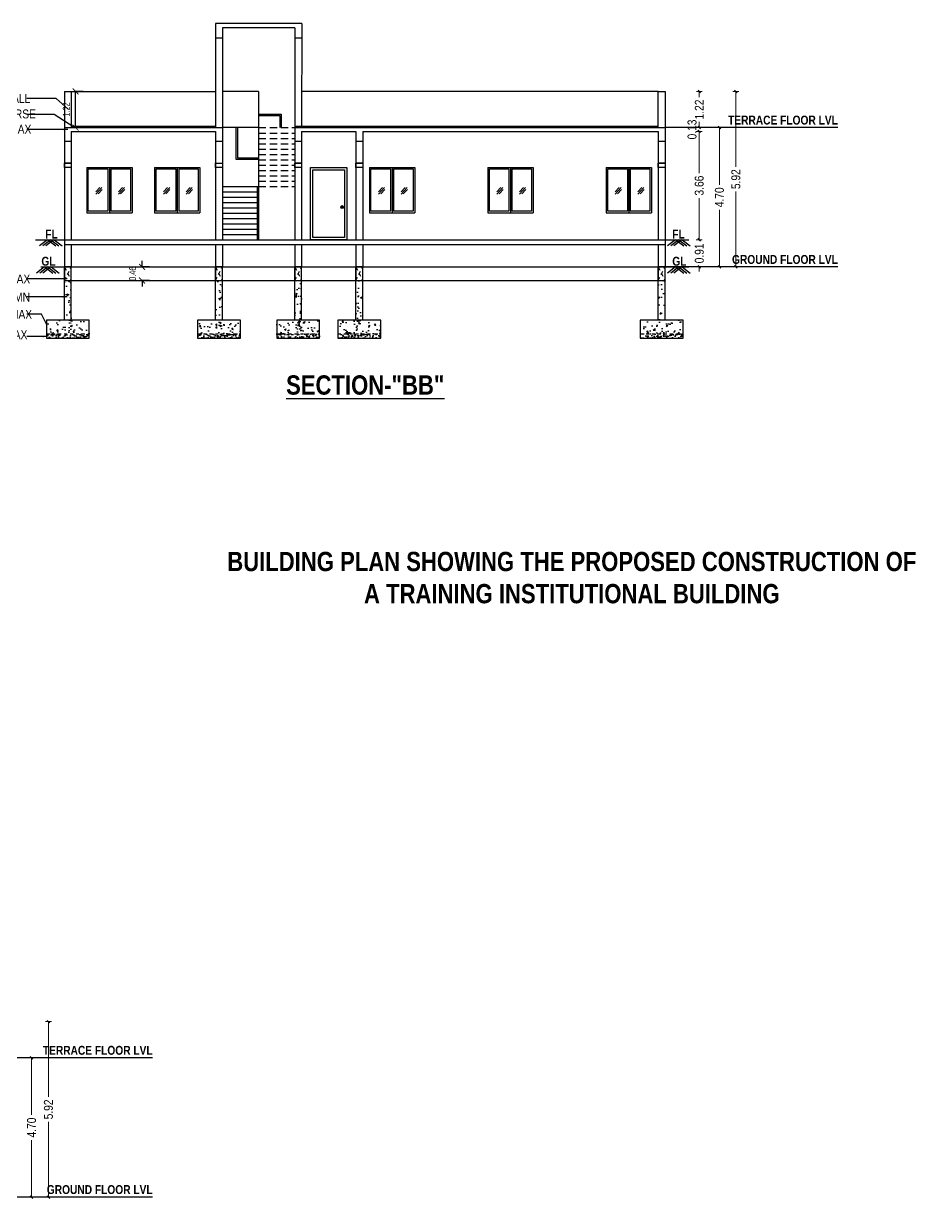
# Model space of a CAD drawing. Header units: metres. Extents: x 113452 to 113666, y -26183 to -26004.
# Drawn here: x 113635.97 to 113666.06, y -26062.09 to -26022.47 of the extents above; entities that cross this region are included whole.
import ezdxf
from ezdxf.lldxf.tags import DXFTag

# ---------------------------------------------------------------- set-up
doc = ezdxf.new("R2010")
doc.units = ezdxf.units.M
doc.header["$MEASUREMENT"] = 0
doc.header["$PDMODE"] = 35
doc.linetypes.add('DASHED2', pattern=[0.375, 0.25, -0.125])
doc.linetypes.add('HIDDEN', pattern=[0.375, 0.25, -0.125])
for name, color, linetype in [('BLK_1_PARAPET_HT', 233, 'Continuous'), ('BLK_1_PLINTH_HEIGHT', 7, 'Continuous'), ('Door', 7, 'Continuous'), ('LVL', 220, 'Continuous'), ('Text', 7, 'Continuous')]:
    doc.layers.add(name, color=color, linetype=linetype)
doc.layers.add('Dimension', color=3, linetype='Continuous', lineweight=13)
doc.styles.add('Arial', font='swissc.ttf')
doc.styles.add('DIM 100', font='ARIALN.TTF', dxfattribs={"width": 0.85, "height": 0.23})
doc.styles.get("Standard").update_dxf_attribs({"font": 'swisscb.ttf'})
tags = doc.linetypes.add('DIVIDE2', pattern=[0.625, 0.25, -0.125, 0, -0.125, 0, -0.125]).pattern_tags.tags
tags[14:15] = [DXFTag(74, 4), DXFTag(75, 0), DXFTag(340, '0'), DXFTag(46, 1.0), DXFTag(50, 0.0), DXFTag(44, 0.0), DXFTag(45, 0.0)]
tags[12:13] = [DXFTag(74, 4), DXFTag(75, 0), DXFTag(340, '0'), DXFTag(46, 1.0), DXFTag(50, 0.0), DXFTag(44, 0.0), DXFTag(45, 0.0)]
tags[10:11] = [DXFTag(74, 4), DXFTag(75, 0), DXFTag(340, '0'), DXFTag(46, 1.0), DXFTag(50, 0.0), DXFTag(44, 0.0), DXFTag(45, 0.0)]
tags[8:9] = [DXFTag(74, 4), DXFTag(75, 0), DXFTag(340, '0'), DXFTag(46, 1.0), DXFTag(50, 0.0), DXFTag(44, 0.0), DXFTag(45, 0.0)]
tags[6:7] = [DXFTag(74, 4), DXFTag(75, 0), DXFTag(340, '0'), DXFTag(46, 1.0), DXFTag(50, 0.0), DXFTag(44, 0.0), DXFTag(45, 0.0)]
tags[4:5] = [DXFTag(74, 4), DXFTag(75, 0), DXFTag(340, '0'), DXFTag(46, 1.0), DXFTag(50, 0.0), DXFTag(44, 0.0), DXFTag(45, 0.0)]
doc.dimstyles.new('Copy of Standard', dxfattribs={"dimtxt": 9, "dimasz": 8, "dimexe": 6, "dimexo": 24, "dimgap": 3, "dimtad": 0, "dimzin": 0, "dimdsep": 46, "dimlunit": 4, "dimtxsty": 'Standard', "dimcen": 0.09, "dimclrd": 1, "dimclre": 1, "dimclrt": 3, "dimadec": 0, "dimazin": 0, "dimtfac": 1, "dimtofl": 0, "dimtmove": 2, "dimatfit": 3, "dimfxl": 0, "dimtolj": 1, "dimtzin": 0, "dimarcsym": 0})
doc.dimstyles.new('FLOOR DIM BUILDING DIM', dxfattribs={"dimtxt": 0.3, "dimasz": 0.05, "dimexe": 0.075, "dimexo": 0.3, "dimgap": 0.09, "dimtad": 0, "dimzin": 3, "dimdsep": 46, "dimtxsty": 'Arial', "dimblk": 'JM1', "dimcen": -0.09, "dimse1": 1, "dimse2": 1, "dimclrd": 5, "dimclre": 250, "dimclrt": 3, "dimazin": 0, "dimtfac": 0.65, "dimtix": 1, "dimtofl": 0, "dimtmove": 0, "dimatfit": 2, "dimfxl": 0, "dimfrac": 1, "dimtolj": 1, "dimlwd": 18, "dimlwe": -1, "dimarcsym": 0})
doc.dimstyles.new('GRID DIM 400', dxfattribs={"dimscale": 0, "dimtxt": 0.8, "dimasz": 0.2, "dimexe": 0, "dimexo": 0, "dimgap": 0.2, "dimtad": 0, "dimlfac": -0.1, "dimzin": 1, "dimdsep": 46, "dimtxsty": 'DIM 100', "dimblk": 'ARCHTICK', "dimcen": 0, "dimclrd": 256, "dimclre": 252, "dimclrt": 4, "dimazin": 0, "dimtfac": 1, "dimtix": 1, "dimtofl": 0, "dimtmove": 2, "dimatfit": 0, "dimfxl": 0, "dimtolj": 1, "dimtzin": 0, "dimarcsym": 0})

# ---------------------------------------------------------------- blocks, each defined once
blk = doc.blocks.new('JM1')
at = {"color": 2}
for p, q in [((-3, 0), (0, 0)), ((-0.88, -0.88), (0.88, 0.88)), ((0, 2), (0, -2))]:
    blk.add_line(p, q, dxfattribs=at)
blk = doc.blocks.new('*D65')
at = {"layer": 'Defpoints', "color": 0, "ltscale": 0.3}
for p in [(113634.483, -26056.131), (113634.483, -26062.05), (113636.812, -26062.05)]:
    blk.add_point(p, dxfattribs=at)
at = {"layer": 'Dimension', "color": 5, "lineweight": 18, "ltscale": 0.3}
for p, q in [((113636.812, -26056.181), (113636.812, -26058.671)), ((113636.812, -26062), (113636.812, -26059.51))]:
    blk.add_line(p, q, dxfattribs=at)
at = {"layer": 'Dimension', "color": 5, "lineweight": 18, "ltscale": 0.3, "xscale": 0.05, "yscale": 0.05, "zscale": 0.05}
for p, rotation in [((113636.812, -26056.131), 90), ((113636.812, -26062.05), 270)]:
    blk.add_blockref('JM1', p, dxfattribs=dict(at, rotation=rotation))
at = {"layer": 'Dimension', "color": 3, "ltscale": 0.3, "insert": (113636.812, -26059.091), "char_height": 0.3, "attachment_point": 5, "rotation": 90, "style": 'Arial'}
blk.add_mtext('\\A1;5.92', dxfattribs=at)
blk = doc.blocks.new('*D105')
at = {"layer": 'Defpoints', "color": 0, "ltscale": 0.3}
for p in [(113634.483, -26057.351), (113636.243, -26057.351), (113634.483, -26062.05)]:
    blk.add_point(p, dxfattribs=at)
at = {"layer": 'Dimension', "color": 5, "lineweight": 18, "ltscale": 0.3}
for p, q in [((113636.243, -26057.401), (113636.243, -26059.278)), ((113636.243, -26062), (113636.243, -26060.123))]:
    blk.add_line(p, q, dxfattribs=at)
at = {"layer": 'Dimension', "color": 5, "lineweight": 18, "ltscale": 0.3, "xscale": 0.05, "yscale": 0.05, "zscale": 0.05}
for p, rotation in [((113636.243, -26057.351), 90), ((113636.243, -26062.05), 270)]:
    blk.add_blockref('JM1', p, dxfattribs=dict(at, rotation=rotation))
at = {"layer": 'Dimension', "color": 3, "ltscale": 0.3, "insert": (113636.243, -26059.701), "char_height": 0.3, "attachment_point": 5, "rotation": 90, "style": 'Arial'}
blk.add_mtext('\\A1;4.70', dxfattribs=at)
blk = doc.blocks.new('*D166')
at = {"layer": 'Defpoints', "color": 0, "ltscale": 0.3}
for p in [(113657.613, -26029.767), (113658.768, -26029.767), (113657.613, -26030.681)]:
    blk.add_point(p, dxfattribs=at)
at = {"layer": 'Dimension', "color": 5, "lineweight": 18, "ltscale": 0.3}
for p, q in [((113658.768, -26029.717), (113658.768, -26029.667)), ((113658.768, -26030.731), (113658.768, -26030.781))]:
    blk.add_line(p, q, dxfattribs=at)
at = {"layer": 'Dimension', "color": 5, "lineweight": 18, "ltscale": 0.3, "xscale": 0.05, "yscale": 0.05, "zscale": 0.05}
for p, rotation in [((113658.768, -26029.767), 270), ((113658.768, -26030.681), 90)]:
    blk.add_blockref('JM1', p, dxfattribs=dict(at, rotation=rotation))
at = {"layer": 'Dimension', "color": 3, "ltscale": 0.3, "insert": (113658.768, -26030.224), "char_height": 0.3, "attachment_point": 5, "rotation": 90, "style": 'Arial'}
blk.add_mtext('\\A1;0.91', dxfattribs=at)
blk = doc.blocks.new('*D90')
at = {"layer": 'Defpoints', "color": 0, "ltscale": 0.3}
for p in [(113657.383, -26026.109), (113658.765, -26026.109), (113657.61, -26029.767)]:
    blk.add_point(p, dxfattribs=at)
at = {"layer": 'Dimension', "color": 5, "lineweight": 18, "ltscale": 0.3}
for p, q in [((113658.765, -26026.159), (113658.765, -26027.516)), ((113658.765, -26029.717), (113658.765, -26028.36))]:
    blk.add_line(p, q, dxfattribs=at)
at = {"layer": 'Dimension', "color": 5, "lineweight": 18, "ltscale": 0.3, "xscale": 0.05, "yscale": 0.05, "zscale": 0.05}
for p, rotation in [((113658.765, -26026.109), 90), ((113658.765, -26029.767), 270)]:
    blk.add_blockref('JM1', p, dxfattribs=dict(at, rotation=rotation))
at = {"layer": 'Dimension', "color": 3, "ltscale": 0.3, "insert": (113658.765, -26027.938), "char_height": 0.3, "attachment_point": 5, "rotation": 90, "style": 'Arial'}
blk.add_mtext('\\A1;3.66', dxfattribs=at)
blk = doc.blocks.new('*D91')
at = {"layer": 'Defpoints', "color": 0, "ltscale": 0.3}
for p in [(113657.613, -26025.982), (113658.768, -26025.982), (113657.383, -26026.109)]:
    blk.add_point(p, dxfattribs=at)
at = {"layer": 'Dimension', "color": 5, "lineweight": 18, "ltscale": 0.3}
for p, q in [((113658.768, -26025.932), (113658.768, -26025.882)), ((113658.768, -26026.159), (113658.768, -26026.209))]:
    blk.add_line(p, q, dxfattribs=at)
at = {"layer": 'Dimension', "color": 5, "lineweight": 18, "ltscale": 0.3, "xscale": 0.05, "yscale": 0.05, "zscale": 0.05}
for p, rotation in [((113658.768, -26025.982), 270), ((113658.768, -26026.109), 90)]:
    blk.add_blockref('JM1', p, dxfattribs=dict(at, rotation=rotation))
at = {"layer": 'Dimension', "color": 3, "ltscale": 0.3, "insert": (113658.524, -26026.046), "char_height": 0.3, "attachment_point": 5, "rotation": 90, "style": 'Arial'}
blk.add_mtext('\\A1;0.13', dxfattribs=at)
blk = doc.blocks.new('*D92')
at = {"layer": 'Defpoints', "color": 0, "ltscale": 0.3}
for p in [(113657.613, -26024.762), (113658.768, -26024.762), (113657.613, -26025.982)]:
    blk.add_point(p, dxfattribs=at)
at = {"layer": 'Dimension', "color": 5, "lineweight": 18, "ltscale": 0.3}
for p, q in [((113658.768, -26024.812), (113658.768, -26024.959)), ((113658.768, -26025.932), (113658.768, -26025.785))]:
    blk.add_line(p, q, dxfattribs=at)
at = {"layer": 'Dimension', "color": 5, "lineweight": 18, "ltscale": 0.3, "xscale": 0.05, "yscale": 0.05, "zscale": 0.05}
for p, rotation in [((113658.768, -26024.762), 90), ((113658.768, -26025.982), 270)]:
    blk.add_blockref('JM1', p, dxfattribs=dict(at, rotation=rotation))
at = {"layer": 'Dimension', "color": 3, "ltscale": 0.3, "insert": (113658.768, -26025.372), "char_height": 0.3, "attachment_point": 5, "rotation": 90, "style": 'Arial'}
blk.add_mtext('\\A1;1.22', dxfattribs=at)
blk = doc.blocks.new('*D93')
at = {"layer": 'Defpoints', "color": 0, "ltscale": 0.3}
for p in [(113657.613, -26024.762), (113657.613, -26030.681), (113660.001, -26030.681)]:
    blk.add_point(p, dxfattribs=at)
at = {"layer": 'Dimension', "color": 5, "lineweight": 18, "ltscale": 0.3}
for p, q in [((113660.001, -26024.812), (113660.001, -26027.302)), ((113660.001, -26030.631), (113660.001, -26028.141))]:
    blk.add_line(p, q, dxfattribs=at)
at = {"layer": 'Dimension', "color": 5, "lineweight": 18, "ltscale": 0.3, "xscale": 0.05, "yscale": 0.05, "zscale": 0.05}
for p, rotation in [((113660.001, -26024.762), 90), ((113660.001, -26030.681), 270)]:
    blk.add_blockref('JM1', p, dxfattribs=dict(at, rotation=rotation))
at = {"layer": 'Dimension', "color": 3, "ltscale": 0.3, "insert": (113660.001, -26027.722), "char_height": 0.3, "attachment_point": 5, "rotation": 90, "style": 'Arial'}
blk.add_mtext('\\A1;5.92', dxfattribs=at)
blk = doc.blocks.new('FFFFR')
h = blk.add_hatch()
h.set_pattern_fill('AR-CONC', color=0, scale=0.003)
h.set_pattern_definition([(50, (111367.1211, -27215.17934), (0.54655401, -0.04781726), [0.05715, -0.62865]), (355, (111367.1211, -27215.17934), (-0.10573026, 0.57317054), [0.04572, -0.50292175]), (100.451445, (111367.16664, -27215.1833), (0.44082374, 0.52535326), [0.04857003, -0.53427073]), (46.1842, (111367.1211, -27215.02694), (0.81323712, -0.12612698), [0.085725, -0.942975]), (96.635558, (111367.1889, -27215.03745), (0.7122124, 0.74227837), [0.07285507, -0.80140682]), (351.18415, (111367.1211, -27215.0269), (0.7122124, 0.74227837), [0.0685799, -0.7543792]), (21, (111367.1973, -27215.06504), (0.45484317, -0.306795595), [0.05715, -0.62865]), (326, (111367.1973, -27215.06504), (0.18540609, 0.5525639), [0.04572, -0.50292]), (71.451445, (111367.2352, -27215.0906), (0.64024926, 0.24576831), [0.04857003, -0.53426981]), (37.5, (111367.1211, -27215.17934), (0.00926581, 0.253665117), [0, -0.496824, 0, -0.51054, 0, -0.504825]), (7.5, (111367.1211, -27215.17934), (0.200458988, 0.300541724), [0, -0.291084, 0, -0.485394, 0, -0.192405]), (327.5, (111366.95117, -27215.17934), (0.406771786, -0.017186232), [0, -0.1905, 0, -0.59436, 0, -0.78867]), (317.5, (111366.87497, -27215.17934), (0.444387544, 0.076279473), [0, -0.24765, 0, -0.394716, 0, -0.56007])])
h.paths.add_polyline_path([(113634.389, -26021.666), (113634.159, -26021.666), (113634.159, -26023.299), (113634.389, -26023.299)])
h = blk.add_hatch()
h.set_pattern_fill('AR-CONC', color=0, scale=0.003)
h.set_pattern_definition([(50, (111367.1211, -27215.275), (0.54655401, -0.04781726), [0.05715, -0.62865]), (355, (111367.1211, -27215.275), (-0.10573026, 0.57317054), [0.04572, -0.50292175]), (100.451445, (111367.16664, -27215.279), (0.44082374, 0.52535326), [0.04857003, -0.53427073]), (46.1842, (111367.1211, -27215.1226), (0.81323712, -0.12612698), [0.085725, -0.942975]), (96.635558, (111367.1889, -27215.1331), (0.7122124, 0.74227837), [0.07285507, -0.80140682]), (351.18415, (111367.1211, -27215.1226), (0.7122124, 0.74227837), [0.0685799, -0.7543792]), (21, (111367.1973, -27215.1607), (0.45484317, -0.306795595), [0.05715, -0.62865]), (326, (111367.1973, -27215.1607), (0.18540609, 0.5525639), [0.04572, -0.50292]), (71.451445, (111367.2352, -27215.18627), (0.64024926, 0.24576831), [0.04857003, -0.53426981]), (37.5, (111367.1211, -27215.275), (0.00926581, 0.253665117), [0, -0.496824, 0, -0.51054, 0, -0.504825]), (7.5, (111367.1211, -27215.275), (0.200458988, 0.300541724), [0, -0.291084, 0, -0.485394, 0, -0.192405]), (327.5, (111366.95117, -27215.275), (0.406771786, -0.017186232), [0, -0.1905, 0, -0.59436, 0, -0.78867]), (317.5, (111366.87497, -27215.275), (0.444387544, 0.076279473), [0, -0.24765, 0, -0.394716, 0, -0.56007])])
h.paths.add_polyline_path([(113633.55, -26023.006), (113633.55, -26023.463), (113634.998, -26023.463), (113634.998, -26023.006)])
h = blk.add_hatch()
h.set_pattern_fill('AR-SAND', color=0, scale=0.02)
h.set_pattern_definition([(37.5, (111214.4884, -27057.41554), (-0.03200063, 0.97882647), [0, -0.77216, 0, -0.8636, 0, -0.8255]), (7.5, (111214.4884, -27057.4155), (0.89904657, 1.4336502), [0, -0.41656, 0, -0.69596, 0, -0.2667]), (327.5, (111213.86355, -27057.4155), (1.58198474, 0.00287437), [0, -0.254, 0, -0.9144, 0, -1.1938]), (317.5, (111213.8636, -27057.4155), (1.5271129, 0.44585865), [0, -0.127, 0, -0.59944, 0, -0.6858])])
h.paths.add_polyline_path([(113634.997, -26023.616), (113634.997, -26023.463), (113633.549, -26023.463), (113633.549, -26023.616)])
h = blk.add_hatch()
h.set_pattern_fill('AR-SAND', color=0, scale=0.003)
h.set_pattern_definition([(37.5, (111367.1211, -27215.275), (-0.004800094, 0.146823971), [0, -0.115824, 0, -0.12954, 0, -0.123825]), (7.5, (111367.1211, -27215.275), (0.134856985, 0.21504753), [0, -0.062484, 0, -0.104394, 0, -0.040005]), (327.5, (111367.02737, -27215.275), (0.237297711, 0.0004311554), [0, -0.0381, 0, -0.13716, 0, -0.17907]), (317.5, (111367.02737, -27215.275), (0.229066936, 0.066878797), [0, -0.01905, 0, -0.089916, 0, -0.10287])])
h.paths.add_polyline_path([(113633.55, -26023.463), (113633.55, -26023.616), (113634.998, -26023.616), (113634.998, -26023.463)])
at = {"color": 0, "linetype": 'HIDDEN', "ltscale": 0.5}
for p, q in [((113634.158, -26021.208), (113634.388, -26021.666)), ((113634.158, -26021.666), (113634.388, -26021.208))]:
    blk.add_line(p, q, dxfattribs=at)
at = {"color": 0}
for p, q in [((113634.158, -26023.006), (113634.158, -26021.208)), ((113634.388, -26023.006), (113634.388, -26021.208))]:
    blk.add_line(p, q, dxfattribs=at)
at = {"color": 0, "linetype": 'HIDDEN', "ltscale": 0.3}
blk.add_line((113633.549, -26023.463), (113634.997, -26023.463), dxfattribs=at)
at = {"color": 0}
blk.add_lwpolyline([(113633.549, -26023.006), (113633.549, -26023.006), (113633.549, -26023.616), (113634.997, -26023.616), (113634.997, -26023.006), (113633.549, -26023.006)], dxfattribs=at)
at = {"layer": 'Door', "ltscale": 0.3}
blk.add_lwpolyline([(113634.158, -26021.666), (113634.388, -26021.666), (113634.388, -26021.208), (113634.158, -26021.208)], close=True, dxfattribs=at)
blk = doc.blocks.new('W')
at = {"ltscale": 2}
for p, q in [((113160.282, -26054.354), (113161.806, -26054.354)), ((113160.282, -26054.354), (113160.282, -26055.878)), ((113161.806, -26054.354), (113161.806, -26055.878)), ((113160.282, -26055.878), (113161.806, -26055.878))]:
    blk.add_line(p, q, dxfattribs=at)
at = {"ltscale": 0.3}
for p, q in [((113160.994, -26054.404), (113160.994, -26055.828)), ((113161.044, -26054.354), (113161.044, -26055.878)), ((113161.094, -26054.404), (113161.094, -26055.828)), ((113160.79, -26055.024), (113160.584, -26055.253)), ((113160.722, -26055.025), (113160.586, -26055.176)), ((113160.796, -26055.092), (113160.66, -26055.242)), ((113161.552, -26055.024), (113161.346, -26055.253)), ((113161.484, -26055.025), (113161.348, -26055.176)), ((113161.558, -26055.092), (113161.422, -26055.242))]:
    blk.add_line(p, q, dxfattribs=at)
for points in [[(113160.994, -26055.828), (113160.332, -26055.828), (113160.332, -26054.404), (113160.994, -26054.404)], [(113161.094, -26054.404), (113161.756, -26054.404), (113161.756, -26055.828), (113161.094, -26055.828)]]:
    blk.add_lwpolyline(points, dxfattribs=at)
blk = doc.blocks.new('GGFF')
at = {"ltscale": 0.3}
for points in [[(113658.315, -26015.888), (113659.535, -26015.888), (113659.535, -26018.327), (113658.315, -26018.327)], [(113658.392, -26015.964), (113659.459, -26015.964), (113659.459, -26018.25), (113658.392, -26018.25)]]:
    blk.add_lwpolyline(points, close=True, dxfattribs=at)
for radius in [0.0495, 0.0214]:
    blk.add_circle((113659.377, -26017.224), radius, dxfattribs=at)
blk = doc.blocks.new('*D167')
at = {"layer": 'Defpoints', "color": 0, "ltscale": 0.3}
for p in [(113657.613, -26025.982), (113659.447, -26025.982), (113657.613, -26030.681)]:
    blk.add_point(p, dxfattribs=at)
at = {"layer": 'Dimension', "color": 5, "lineweight": 18, "ltscale": 0.3}
for p, q in [((113659.447, -26026.032), (113659.447, -26027.909)), ((113659.447, -26030.631), (113659.447, -26028.754))]:
    blk.add_line(p, q, dxfattribs=at)
at = {"layer": 'Dimension', "color": 5, "lineweight": 18, "ltscale": 0.3, "xscale": 0.05, "yscale": 0.05, "zscale": 0.05}
for p, rotation in [((113659.447, -26025.982), 90), ((113659.447, -26030.681), 270)]:
    blk.add_blockref('JM1', p, dxfattribs=dict(at, rotation=rotation))
at = {"layer": 'Dimension', "color": 3, "ltscale": 0.3, "insert": (113659.447, -26028.332), "char_height": 0.3, "attachment_point": 5, "rotation": 90, "style": 'Arial'}
blk.add_mtext('\\A1;4.70', dxfattribs=at)
blk = doc.blocks.new('_ArchTick')
at = {"color": 0, "linetype": 'ByBlock', "const_width": 0.15}
blk.add_lwpolyline([(-0.5, -0.5), (0.5, 0.5)], dxfattribs=at)
blk = doc.blocks.new('*D296')
at = {"layer": 'BLK_1_PARAPET_HT', "color": 252, "lineweight": -2}
for p, q in [((113637.978, -26024.762), (113637.728, -26024.762)), ((113637.978, -26025.982), (113637.728, -26025.982))]:
    blk.add_line(p, q, dxfattribs=at)
at = {"layer": 'BLK_1_PARAPET_HT', "lineweight": -2}
blk.add_line((113637.728, -26025.982), (113637.728, -26024.762), dxfattribs=at)
at = {"layer": 'Defpoints', "color": 0}
for p in [(113637.728, -26024.762), (113638.106, -26024.762), (113638.106, -26025.982)]:
    blk.add_point(p, dxfattribs=at)
at = {"layer": 'BLK_1_PARAPET_HT', "lineweight": -2, "xscale": 0.2, "yscale": 0.2, "zscale": 0.2}
for p, rotation in [((113637.728, -26024.762), 90), ((113637.728, -26025.982), 270)]:
    blk.add_blockref('_ArchTick', p, dxfattribs=dict(at, rotation=rotation))
at = {"layer": 'BLK_1_PARAPET_HT', "lineweight": -2, "insert": (113637.413, -26025.372), "char_height": 0.23, "attachment_point": 5, "rotation": 90, "style": 'DIM 100'}
blk.add_mtext('\\A1;1.22', dxfattribs=at)
blk = doc.blocks.new('*D320')
at = {"layer": 'BLK_1_PLINTH_HEIGHT', "lineweight": -2}
for p, q in [((113639.971, -26030.678), (113639.971, -26030.478)), ((113639.971, -26031.138), (113639.971, -26031.338))]:
    blk.add_line(p, q, dxfattribs=at)
at = {"layer": 'BLK_1_PLINTH_HEIGHT', "color": 252, "lineweight": -2}
for p, q in [((113640.221, -26030.678), (113639.971, -26030.678)), ((113640.221, -26031.138), (113639.971, -26031.138))]:
    blk.add_line(p, q, dxfattribs=at)
at = {"layer": 'Defpoints', "color": 0}
for p in [(113639.971, -26030.678), (113640.509, -26030.678), (113640.349, -26031.138)]:
    blk.add_point(p, dxfattribs=at)
at = {"layer": 'BLK_1_PLINTH_HEIGHT', "lineweight": -2, "xscale": 0.2, "yscale": 0.2, "zscale": 0.2}
for p, rotation in [((113639.971, -26030.678), 270), ((113639.971, -26031.138), 90)]:
    blk.add_blockref('_ArchTick', p, dxfattribs=dict(at, rotation=rotation))
at = {"layer": 'BLK_1_PLINTH_HEIGHT', "lineweight": -2, "insert": (113639.653, -26030.908), "char_height": 0.23, "attachment_point": 5, "rotation": 90, "style": 'DIM 100'}
blk.add_mtext('\\A1;0.46', dxfattribs=at)

msp = doc.modelspace()

# ---------------------------------------------------------------- hatches: boundary and pattern name
h = msp.add_hatch()
h.set_pattern_fill('AR-SAND', color=0, scale=0.02)
h.set_pattern_definition([(37.5, (111217.6811, -27066.88804), (-0.03200063, 0.97882647), [0, -0.77216, 0, -0.8636, 0, -0.8255]), (7.5, (111217.6811, -27066.888), (0.89904657, 1.4336502), [0, -0.41656, 0, -0.69596, 0, -0.2667]), (327.5, (111217.0563, -27066.88804), (1.58198474, 0.00287437), [0, -0.254, 0, -0.9144, 0, -1.1938]), (317.5, (111217.0563, -27066.888), (1.5271129, 0.44585865), [0, -0.127, 0, -0.59944, 0, -0.6858])])
h.paths.add_polyline_path([(113638.18948, -26033.08807), (113638.18948, -26032.93567), (113636.74168, -26032.93567), (113636.74168, -26033.08807)])

# ---------------------------------------------------------------- linework, layer by layer
at = {"ltscale": 2}
for p, q in [((113642.45058, -26022.472), (113642.45058, -26025.982)), ((113645.35661, -26022.472), (113642.45058, -26022.472)), ((113642.68058, -26022.622), (113642.68058, -26029.7666)), ((113645.12058, -26022.622), (113642.68058, -26022.622)), ((113645.12058, -26022.622), (113645.12058, -26029.7666)), ((113645.35661, -26022.472), (113645.35264, -26025.93073)), ((113645.35661, -26022.622), (113645.35644, -26022.622)), ((113642.45058, -26022.955), (113642.67918, -26022.955)), ((113645.12058, -26022.955), (113645.34918, -26022.955)), ((113637.35058, -26024.762), (113637.35058, -26030.681)), ((113643.90058, -26024.762), (113642.68058, -26024.762)), ((113643.90058, -26024.762), (113643.90058, -26029.7666)), ((113657.38258, -26024.762), (113645.35398, -26024.762)), ((113657.38258, -26024.762), (113657.61258, -26024.762)), ((113657.38258, -26025.982), (113657.38258, -26024.762)), ((113657.61258, -26024.762), (113657.61258, -26025.982)), ((113643.90058, -26025.5282), (113644.66258, -26025.5282)), ((113643.90058, -26025.5782), (113644.61258, -26025.5782)), ((113644.61258, -26025.5782), (113644.61258, -26025.982)), ((113644.66258, -26025.5282), (113644.66258, -26025.982)), ((113637.35058, -26025.982), (113642.68058, -26025.982)), ((113637.58058, -26025.93073), (113642.45058, -26025.93073)), ((113643.90058, -26025.982), (113642.68058, -26025.982)), ((113643.13858, -26025.982), (113643.13858, -26027.0522)), ((113643.18858, -26025.982), (113643.18858, -26027.0022)), ((113645.12058, -26025.93073), (113657.38258, -26025.93073)), ((113645.12058, -26025.982), (113657.61258, -26025.982)), ((113657.61258, -26025.982), (113657.61258, -26030.681)), ((113637.58058, -26026.109), (113637.58058, -26029.7666)), ((113637.58058, -26026.109), (113642.45058, -26026.109)), ((113642.45058, -26026.109), (113642.45058, -26029.7666)), ((113645.35258, -26026.109), (113645.35258, -26029.7666)), ((113645.35258, -26026.109), (113647.18258, -26026.109)), ((113647.18258, -26026.109), (113647.18258, -26029.7666)), ((113647.41258, -26026.109), (113647.41258, -26029.7666)), ((113647.41258, -26026.109), (113657.38258, -26026.109)), ((113657.38258, -26026.109), (113657.38258, -26029.7666)), ((113637.35058, -26026.442), (113637.58058, -26026.442)), ((113642.44858, -26026.442), (113642.68058, -26026.442)), ((113645.12058, -26026.442), (113645.35258, -26026.442)), ((113647.18258, -26026.442), (113647.41118, -26026.442)), ((113657.38878, -26026.442), (113657.61258, -26026.442)), ((113643.13858, -26027.0522), (113643.90058, -26027.0522)), ((113643.18858, -26027.0022), (113643.90058, -26027.0022)), ((113642.68058, -26027.9666), (113643.90058, -26027.9666)), ((113643.85058, -26027.9666), (113643.85058, -26029.7666)), ((113642.68058, -26028.1466), (113643.85058, -26028.1466)), ((113642.68058, -26028.3266), (113643.85058, -26028.3266)), ((113642.68058, -26028.5066), (113643.85058, -26028.5066)), ((113642.68058, -26028.6866), (113643.85058, -26028.6866)), ((113642.68058, -26028.8666), (113643.85058, -26028.8666)), ((113642.68058, -26029.0466), (113643.85058, -26029.0466)), ((113642.68058, -26029.2266), (113643.85058, -26029.2266)), ((113642.68058, -26029.4066), (113643.85058, -26029.4066)), ((113636.37407, -26029.7666), (113658.41268, -26029.7666)), ((113637.35058, -26029.7666), (113637.35058, -26030.2238)), ((113637.35058, -26029.919), (113657.61258, -26029.919)), ((113637.58058, -26029.919), (113637.58058, -26030.681)), ((113642.45058, -26029.919), (113642.45058, -26030.681)), ((113642.68058, -26029.5866), (113643.85058, -26029.5866)), ((113642.68058, -26029.919), (113642.68058, -26030.681)), ((113645.12058, -26029.919), (113645.12058, -26030.681)), ((113645.35258, -26029.919), (113645.35258, -26030.681)), ((113647.18258, -26029.919), (113647.18258, -26030.681)), ((113647.41258, -26029.919), (113647.41258, -26030.681)), ((113657.38258, -26029.919), (113657.38258, -26030.681)), ((113636.55048, -26030.681), (113658.41268, -26030.681))]:
    msp.add_line(p, q, dxfattribs=at)
at = {"lineweight": -2}
for p, q in [((113637.35058, -26024.762), (113637.58058, -26024.762)), ((113637.58058, -26024.762), (113637.58058, -26025.982)), ((113637.58058, -26024.762), (113642.45058, -26024.762))]:
    msp.add_line(p, q, dxfattribs=at)
at = {"color": 8, "linetype": 'DASHED2'}
for p, q in [((113643.90058, -26025.982), (113645.12058, -26025.982)), ((113643.90058, -26026.1666), (113645.12058, -26026.1666)), ((113643.90058, -26026.3466), (113645.12058, -26026.3466)), ((113643.90058, -26026.5266), (113645.12058, -26026.5266)), ((113643.90058, -26026.7066), (113645.12058, -26026.7066)), ((113643.90058, -26026.8866), (113645.12058, -26026.8866)), ((113643.90058, -26027.0666), (113645.12058, -26027.0666)), ((113643.90058, -26027.2466), (113645.12058, -26027.2466)), ((113643.90058, -26027.4266), (113645.12058, -26027.4266)), ((113643.90058, -26027.6066), (113645.12058, -26027.6066)), ((113643.90058, -26027.7866), (113645.12058, -26027.7866)), ((113643.90058, -26027.9666), (113645.12058, -26027.9666))]:
    msp.add_line(p, q, dxfattribs=at)
at = {"ltscale": 0.3}
for p, q in [((113637.58058, -26027.1782), (113637.35058, -26027.1782)), ((113645.35058, -26027.1782), (113645.12058, -26027.1782)), ((113647.41258, -26027.1782), (113647.18258, -26027.1782)), ((113657.61258, -26027.1782), (113657.38258, -26027.1782)), ((113637.58058, -26031.1382), (113657.38398, -26031.1382))]:
    msp.add_line(p, q, dxfattribs=at)
at = {"color": 0}
for p, q in [((113636.77724, -26029.7666), (113636.50761, -26029.97358)), ((113636.88951, -26029.7666), (113636.61988, -26029.97358)), ((113636.99182, -26029.7666), (113636.72219, -26029.97358)), ((113636.78719, -26029.7666), (113637.05682, -26029.97358)), ((113636.88951, -26029.7666), (113637.15913, -26029.97358)), ((113637.00177, -26029.7666), (113637.2714, -26029.97358)), ((113657.96139, -26029.7666), (113657.69176, -26029.97358)), ((113658.07365, -26029.7666), (113657.80403, -26029.97358)), ((113658.17596, -26029.7666), (113657.90634, -26029.97358)), ((113657.97134, -26029.7666), (113658.24097, -26029.97358)), ((113658.07365, -26029.7666), (113658.34328, -26029.97358)), ((113658.18592, -26029.7666), (113658.45555, -26029.97358)), ((113636.67956, -26030.681), (113636.40993, -26030.88798)), ((113636.79183, -26030.681), (113636.5222, -26030.88798)), ((113636.89414, -26030.681), (113636.62451, -26030.88798)), ((113636.68952, -26030.681), (113636.95914, -26030.88798)), ((113636.79183, -26030.681), (113637.06145, -26030.88798)), ((113636.90409, -26030.681), (113637.17372, -26030.88798)), ((113637.35058, -26032.47847), (113637.35058, -26030.681)), ((113657.96139, -26030.681), (113657.69176, -26030.88798)), ((113658.07365, -26030.681), (113657.80403, -26030.88798)), ((113658.17596, -26030.681), (113657.90634, -26030.88798)), ((113657.97134, -26030.681), (113658.24097, -26030.88798)), ((113658.07365, -26030.681), (113658.34328, -26030.88798)), ((113658.18592, -26030.681), (113658.45555, -26030.88798))]:
    msp.add_line(p, q, dxfattribs=at)
at = {"ltscale": 0.3}
for points in [[(113637.35058, -26027.1782), (113637.58058, -26027.1782), (113637.58058, -26027.3282), (113637.35058, -26027.3282)], [(113642.45058, -26027.1782), (113642.68058, -26027.1782), (113642.68058, -26027.3282), (113642.45058, -26027.3282)], [(113645.12058, -26027.1782), (113645.35258, -26027.1782), (113645.35258, -26027.3282), (113645.12058, -26027.3282)], [(113647.18258, -26027.1782), (113647.41258, -26027.1782), (113647.41258, -26027.3282), (113647.18258, -26027.3282)], [(113657.38258, -26027.1782), (113657.61258, -26027.1782), (113657.61258, -26027.3282), (113657.38258, -26027.3282)]]:
    msp.add_lwpolyline(points, close=True, dxfattribs=at)
at = {"layer": 'LVL', "linetype": 'DIVIDE2'}
for p, q in [((113663.44125, -26025.98342), (113657.61258, -26025.982)), ((113663.44125, -26030.68242), (113657.61258, -26030.681)), ((113640.32597, -26057.35127), (113634.48344, -26057.35127)), ((113640.32597, -26062.05027), (113634.48344, -26062.05027))]:
    msp.add_line(p, q, dxfattribs=at)

# ---------------------------------------------------------------- block references
for name, p in [('W', (477.82501, 27.02628)), ('W', (480.11101, 27.02628)), ('GGFF', (-12.65789, -11.44007)), ('W', (487.36041, 27.02628)), ('W', (491.35341, 27.02628)), ('W', (495.34641, 27.02628))]:
    msp.add_blockref(name, p)
at = {"ltscale": 0.3}
for p in [(3.19273, -9.4725), (8.29273, -9.4725), (10.96273, -9.4725), (13.02473, -9.4725), (23.22473, -9.4725)]:
    msp.add_blockref('FFFFR', p, dxfattribs=at)

# ---------------------------------------------------------------- texts
at = {"color": 0}
for s, p in [('FL', (113636.7047, -26029.72436)), ('FL', (113657.85561, -26029.72436)), ('GL', (113636.57378, -26030.63876)), ('GL', (113657.85561, -26030.63876))]:
    msp.add_text(s, height=0.3, dxfattribs=at).set_placement(p)
at = {"color": 0, "char_height": 0.3, "width": 3.7808982, "attachment_point": 3}
for s, insert in [('TERRACE FLOOR LVL', (113663.44125, -26025.57949)), ('GROUND FLOOR LVL', (113663.44125, -26030.27849)), ('GROUND FLOOR LVL', (113640.32597, -26061.64361))]:
    msp.add_mtext(s, dxfattribs=dict(at, insert=insert))
at = {"insert": (113647.49759, -26034.6665), "char_height": 0.65, "attachment_point": 5}
msp.add_mtext('{\\LSECTION-"BB"}', dxfattribs=at)
at = {"insert": (113654.46661, -26041.69751), "char_height": 0.65, "width": 26.3297564, "attachment_point": 5}
msp.add_mtext('BUILDING PLAN SHOWING THE PROPOSED CONSTRUCTION OF\\PA TRAINING INSTITUTIONAL BUILDING {\\H1.87838x; }\\P    ^I^I^I^I^I {\\H1.56156x; }', dxfattribs=at)
at = {"color": 0, "insert": (113640.32597, -26056.94733), "char_height": 0.3, "attachment_point": 3}
msp.add_mtext('TERRACE FLOOR LVL', dxfattribs=at)
at = {"layer": 'Text', "color": 0, "style": 'Arial'}
for s, p in [('PARAPET WALL', (113633.5653, -26025.15457)), ('WEATHERING COURSE', (113632.4925, -26025.6715)), ('R.C.C ROOF SLAB 1:1.5:3 MAX', (113631.24973, -26026.18881)), ('R.C.C. PLINTH BEAM 1:1.5:3 MAX', (113630.79336, -26031.23754)), ('R.C.C.COLUMN', (113633.67001, -26031.84717)), ('R.C.C.FOOTING 1:1.5:3 MAX', (113631.67579, -26032.4292)), ('P.C.C 1:2:4 MAX', (113633.48514, -26033.11799))]:
    msp.add_text(s, height=0.3, dxfattribs=at).set_placement(p)

# ---------------------------------------------------------------- dimensions: what is measured, and where the dimension line sits
at = {"layer": 'BLK_1_PARAPET_HT', "lineweight": -2}
dim = msp.add_linear_dim(base=(113637.72848, -26024.762), p1=(113638.10618, -26025.982), p2=(113638.10618, -26024.762), angle=90, dimstyle='GRID DIM 400', override={"dimscale": 1, "dimtxt": 0.23, "dimtad": 1, "dimtoh": 1, "dimclrt": 256, "dimtmove": 0}, dxfattribs=at)
dim.commit()
dim.dimension.update_dxf_attribs({"geometry": '*D296', "text_midpoint": (113637.41301, -26025.372)})
at = {"layer": 'BLK_1_PLINTH_HEIGHT', "lineweight": -2}
dim = msp.add_linear_dim(base=(113639.97085, -26030.6782), p1=(113640.34855, -26031.1382), p2=(113640.50897, -26030.6782), angle=90, dimstyle='GRID DIM 400', override={"dimscale": 1, "dimtxt": 0.23, "dimtad": 1, "dimtoh": 1, "dimclrt": 256, "dimtmove": 0}, dxfattribs=at)
dim.commit()
dim.dimension.update_dxf_attribs({"geometry": '*D320', "text_midpoint": (113639.65342, -26030.9082)})
at = {"layer": 'Dimension', "color": 6, "ltscale": 0.3}
for base, p1, p2, override, picture, middle in [((113658.76774, -26024.762), (113657.61258, -26025.982), (113657.61258, -26024.762), {"dimtxt": 0.3, "dimpost": '\\X', "dimtmove": 1}, '*D92', (113658.76774, -26025.372)), ((113660.00107, -26030.681), (113657.61258, -26024.762), (113657.61258, -26030.681), {"dimtxt": 0.3, "dimpost": '\\X', "dimtmove": 1}, '*D93', (113660.00107, -26027.7215)), ((113658.76774, -26025.982), (113657.38258, -26026.109), (113657.61258, -26025.982), {"dimtxt": 0.3, "dimtad": 3, "dimpost": '\\X'}, '*D91', (113658.52374, -26026.0455)), ((113659.44734, -26025.982), (113657.61258, -26030.681), (113657.61258, -26025.982), {"dimtxt": 0.3, "dimpost": '\\X', "dimtmove": 1}, '*D167', (113659.44734, -26028.3315)), ((113658.76506, -26026.109), (113657.60991, -26029.7666), (113657.38258, -26026.109), {"dimtxt": 0.3, "dimpost": '\\X', "dimtmove": 1}, '*D90', (113658.76506, -26027.9378)), ((113658.76774, -26029.7666), (113657.61258, -26030.681), (113657.61258, -26029.7666), {"dimtxt": 0.3, "dimpost": '\\X', "dimtmove": 1}, '*D166', (113658.76774, -26030.2238)), ((113636.81161, -26062.05027), (113634.48344, -26056.13127), (113634.48344, -26062.05027), {"dimtxt": 0.3, "dimpost": '\\X', "dimtmove": 1}, '*D65', (113636.81161, -26059.09077)), ((113636.24255, -26057.35127), (113634.48344, -26062.05027), (113634.48344, -26057.35127), {"dimtxt": 0.3, "dimpost": '\\X', "dimtmove": 1}, '*D105', (113636.24255, -26059.70077))]:
    dim = msp.add_linear_dim(base=base, p1=p1, p2=p2, angle=90, dimstyle='FLOOR DIM BUILDING DIM', override=override, dxfattribs=at)
    dim.commit()
    dim.dimension.update_dxf_attribs({"geometry": picture, "text_midpoint": middle})

# ---------------------------------------------------------------- leaders
at = {"color": 1}
for points in [[(113637.47877, -26025.36499), (113637.07073, -26024.99669), (113636.08326, -26024.99669)], [(113637.66928, -26025.96222), (113637.00539, -26025.54127), (113636.08326, -26025.54127)], [(113637.46698, -26026.04583), (113636.08326, -26026.04583)], [(113637.44358, -26031.0805), (113636.08326, -26031.0805)], [(113637.44358, -26031.6899), (113636.08326, -26031.6899)], [(113636.75866, -26032.63253), (113636.57261, -26032.27578), (113636.08326, -26032.27578)], [(113636.76487, -26033.03032), (113636.08326, -26033.03032)]]:
    msp.add_leader(points, dimstyle='Copy of Standard', override={"dimasz": 0.15}, dxfattribs=at)

doc.saveas('drawing.dxf')
